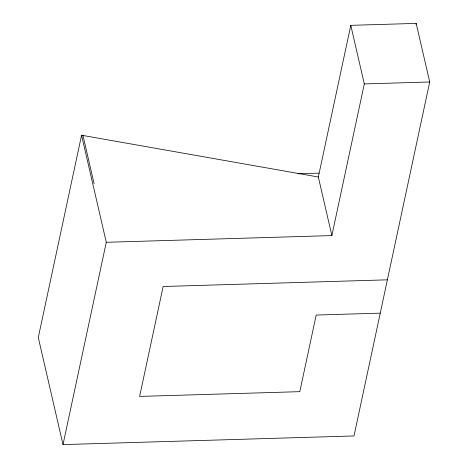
<?xml version="1.0" encoding="UTF-8"?>
<svg xmlns="http://www.w3.org/2000/svg" width="468" height="468" viewBox="0 0 468 468"><rect width="100%" height="100%" fill="white"/><g stroke="black" fill="none" stroke-linecap="round" stroke-linejoin="round"><path stroke-width="0.7" d="M318.339 177.009L81.567 135.234L38.288 337.539L63.01 444.6L353.989 435.948L429.712 81.982L416.187 23.4L350.784 25.342L318.339 177.009L331.865 235.585L106.283 242.295L63.01 444.6M331.865 235.585L364.303 83.924L350.784 25.342M415.988 24.324L416.187 23.4M364.303 83.924L429.712 81.982M297.894 173.78L319.065 173.148M387.387 279.829L163.145 286.498L139.628 396.425L299.801 391.663L316.192 315.052L380.262 313.145M82.9 135.194L94.097 183.672M81.567 135.234L106.283 242.295"/></g></svg>
